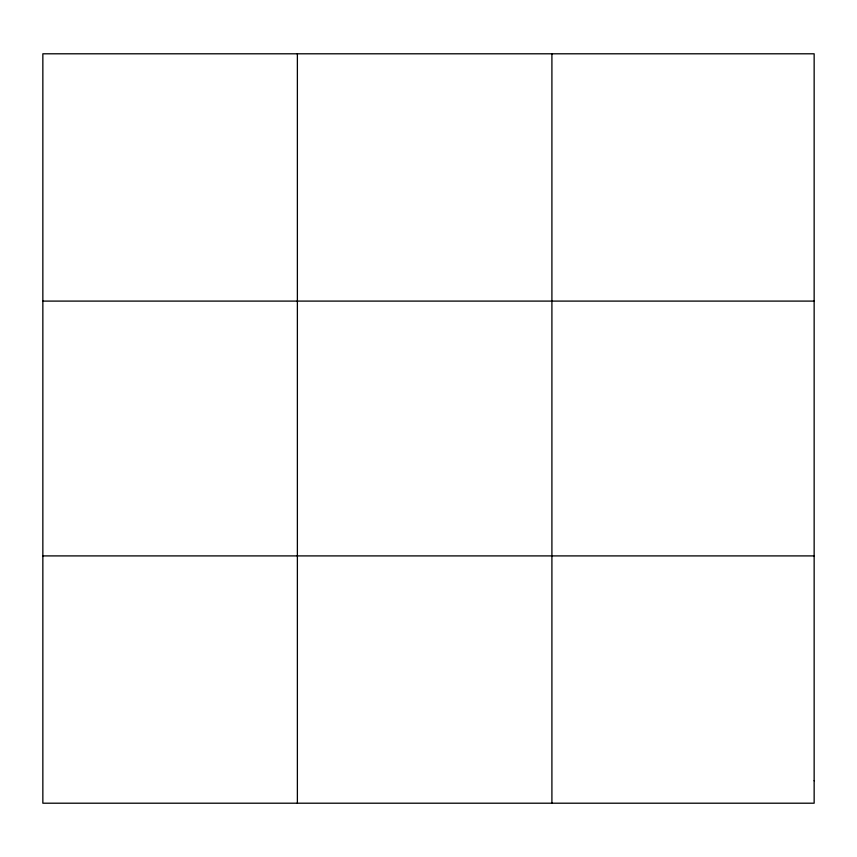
<?xml version="1.0" encoding="UTF-8"?>
<svg xmlns="http://www.w3.org/2000/svg" width="857" height="857" viewBox="0 0 857 857"><rect width="100%" height="100%" fill="white"/><g stroke="black" fill="none" stroke-linecap="round" stroke-linejoin="round"><path stroke-width="1.29" d="M297.379 803.202L297.379 53.798M551.908 803.202L551.908 53.798M42.85 301.096L814.15 301.096M42.85 555.904L814.15 555.904M814.15 780.727L814.15 803.202L42.85 803.202L42.85 53.798L814.15 53.798L814.15 780.727"/></g></svg>
